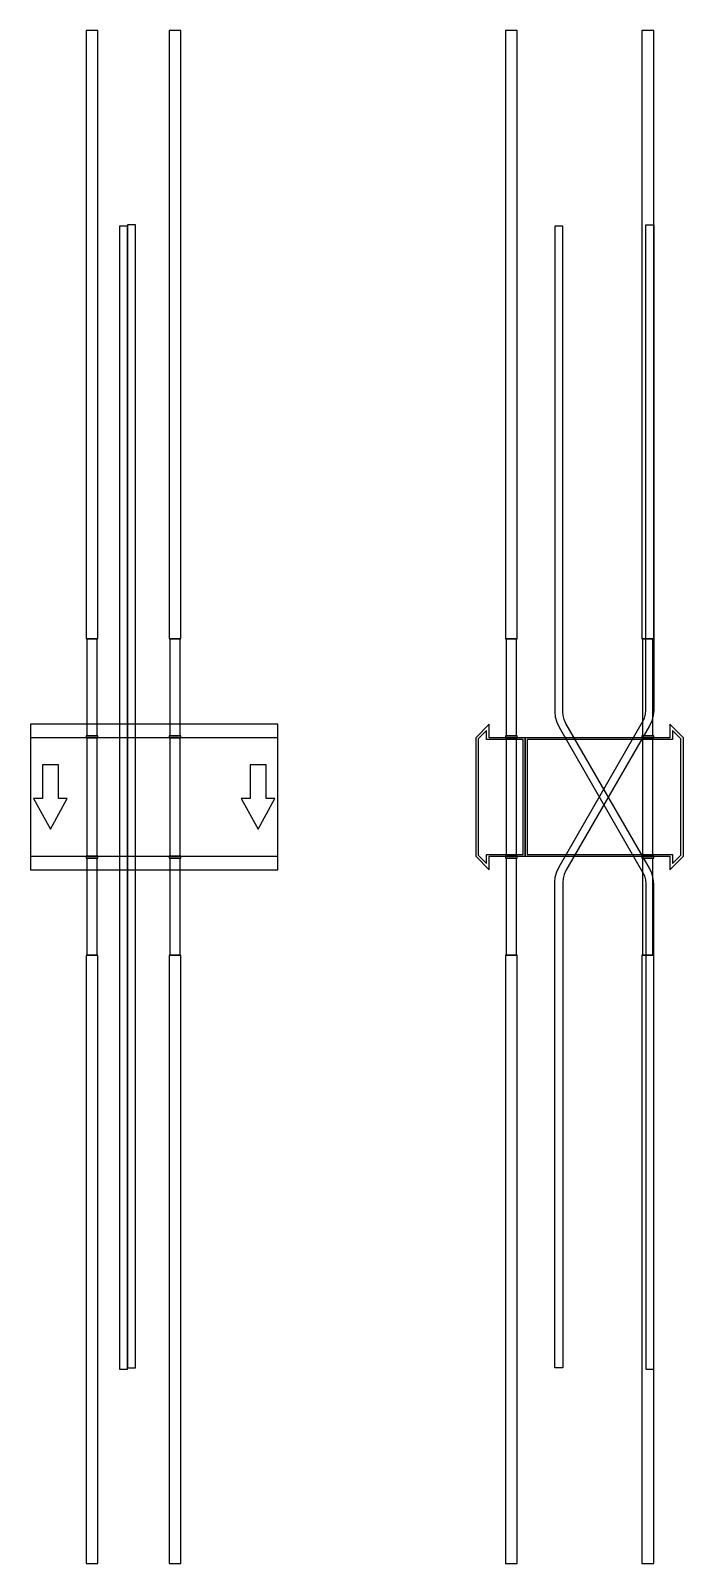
# Model space of a CAD drawing. Extents: x 0 to 660, y -775 to 775.
import ezdxf

# ---------------------------------------------------------------- set-up
doc = ezdxf.new("R2010")
doc.units = 0
doc.layers.add('Halfen', color=7, linetype='CONTINUOUS')

msp = doc.modelspace()

# ---------------------------------------------------------------- linework, layer by layer
at = {"layer": 'Halfen', "color": 7}
for points in [[(68, 160), (68, 775), (56, 775), (56, 160)], [(152, 160), (152, 775), (140, 775), (140, 160)], [(492, 160), (492, 775), (480, 775), (480, 160)], [(630, 160), (630, 775), (618, 775), (618, 160)], [(98, -578.609), (98, 577.25), (90, 577.25), (90, -578.609)], [(106, -577.251), (106, 578.609), (98, 578.609), (98, -577.251)], [(530, -577.251), (530, -86.497), (530.486, -80.941), (531.93, -75.553), (534.287, -70.497), (618.785, 75.856), (620.553, 79.648), (621.635, 83.689), (622, 87.856), (622, 578.609), (630, 578.609), (630, 87.856), (629.514, 82.3), (628.07, 76.912), (625.713, 71.856), (541.215, -74.497), (539.447, -78.289), (538.365, -82.33), (538, -86.497), (538, -577.251)], [(630, -578.609), (630, -87.856), (629.514, -82.3), (628.07, -76.912), (625.713, -71.856), (541.215, 74.497), (539.447, 78.289), (538.365, 82.33), (538, 86.497), (538, 577.25), (530, 577.25), (530, 86.497), (530.486, 80.941), (531.93, 75.553), (534.287, 70.497), (618.785, -75.856), (620.553, -79.648), (621.635, -83.689), (622, -87.856), (622, -578.609)], [(67.25, 62), (67.25, 160), (56.75, 160), (56.75, 62)], [(151.25, 62), (151.25, 160), (140.75, 160), (140.75, 62)], [(491.25, 62), (491.25, 160), (480.75, 160), (480.75, 62)], [(629.25, 62), (629.25, 160), (618.75, 160), (618.75, 62)], [(0, -73.5), (250, -73.5), (250, 73.5), (0, 73.5)], [(68, 60), (68, 62), (56, 62), (56, 60)], [(152, 60), (152, 62), (140, 62), (140, 60)], [(500, -60), (500, 60), (463.5, 60), (463.5, 73.5), (450, 60), (450, -60), (463.5, -73.5), (463.5, -60)], [(498, -58), (498, 58), (461, 58), (461, 67.25), (452.5, 58.75), (452.5, -58.75), (461, -67.25), (461, -58)], [(492, 60), (492, 62), (480, 62), (480, 60)], [(660, -60), (660, 60), (646.5, 73.5), (646.5, 60), (500, 60), (500, -60), (646.5, -60), (646.5, -73.5)], [(657.5, -58.75), (657.5, 58.75), (649, 67.25), (649, 58), (502, 58), (502, -58), (649, -58), (649, -67.25)], [(630, 60), (630, 62), (618, 62), (618, 60)], [(0, -60), (250, -60), (250, 60), (0, 60)], [(67.25, -60), (67.25, 60), (56.75, 60), (56.75, -60)], [(151.25, -60), (151.25, 60), (140.75, 60), (140.75, -60)], [(491.25, -60), (491.25, 60), (480.75, 60), (480.75, -60)], [(629.25, -60), (629.25, 60), (618.75, 60), (618.75, -60)], [(20, -32.5), (37, -1.5), (28, -1.5), (28, 32.5), (12, 32.5), (12, -1.5), (3, -1.5)], [(230, -32.5), (247, -1.5), (238, -1.5), (238, 32.5), (222, 32.5), (222, -1.5), (213, -1.5)], [(68, -62), (68, -60), (56, -60), (56, -62)], [(67.25, -160), (67.25, -62), (56.75, -62), (56.75, -160)], [(152, -62), (152, -60), (140, -60), (140, -62)], [(151.25, -160), (151.25, -62), (140.75, -62), (140.75, -160)], [(492, -62), (492, -60), (480, -60), (480, -62)], [(491.25, -160), (491.25, -62), (480.75, -62), (480.75, -160)], [(630, -62), (630, -60), (618, -60), (618, -62)], [(629.25, -160), (629.25, -62), (618.75, -62), (618.75, -160)], [(68, -775), (68, -160), (56, -160), (56, -775)], [(152, -775), (152, -160), (140, -160), (140, -775)], [(492, -775), (492, -160), (480, -160), (480, -775)], [(630, -775), (630, -160), (618, -160), (618, -775)]]:
    msp.add_lwpolyline(points, close=True, dxfattribs=at)

doc.saveas('drawing.dxf')
